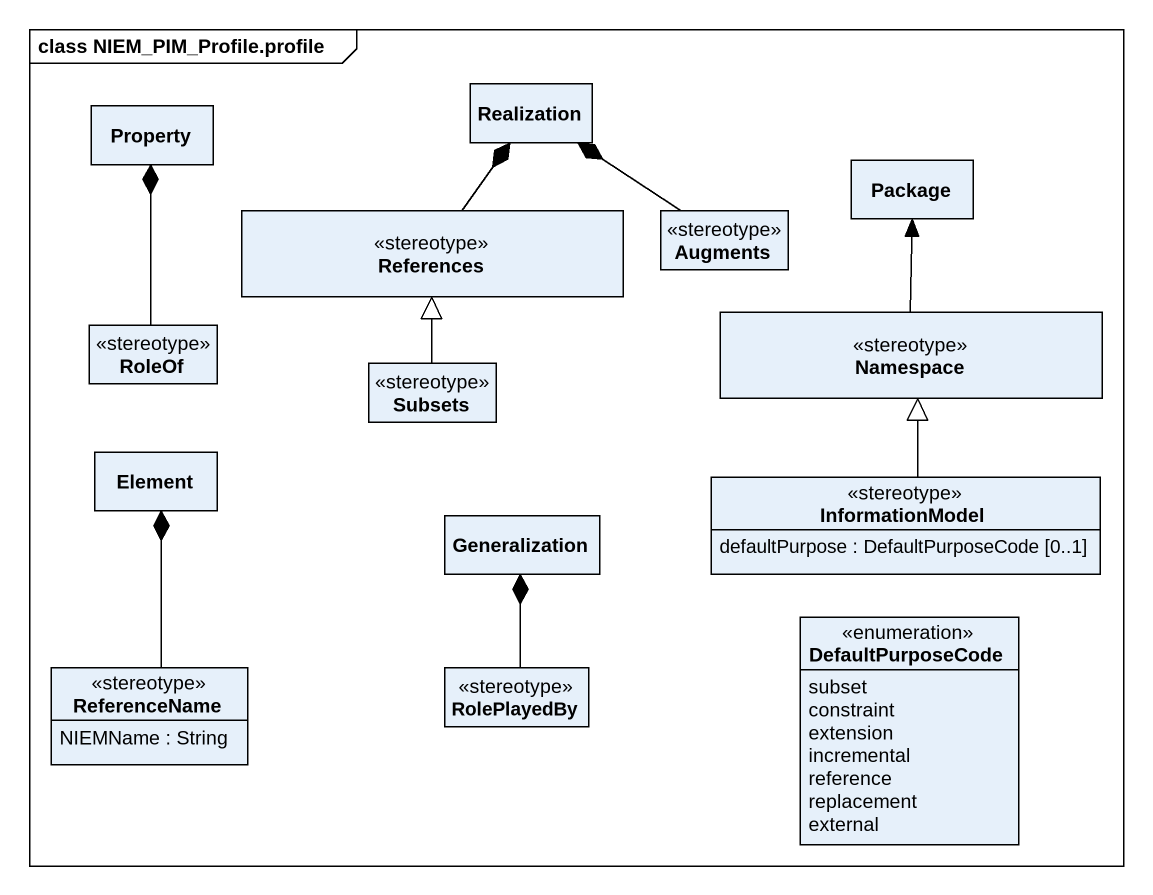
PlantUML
@startuml
mainframe class NIEM_PIM_Profile.profile
hide circle
hide empty members
class Property
class Realization
class "Package" as Package_
class References <<stereotype>>
class Augments <<stereotype>>
class RoleOf <<stereotype>>
class "Namespace" as Namespace_ <<stereotype>>
class Subsets <<stereotype>>
class Element
class Generalization
class InformationModel <<stereotype>> {
  defaultPurpose : DefaultPurposeCode [0..1]
}
class ReferenceName <<stereotype>> {
  NIEMName : String
}
class RolePlayedBy <<stereotype>>
enum DefaultPurposeCode {
  subset
  constraint
  extension
  incremental
  reference
  replacement
  external
}
References -up-* Realization
Augments -up-* Realization
RoleOf -up-* Property
Namespace_ -up-> Package_
Subsets -up-|> References
InformationModel -up-|> Namespace_
ReferenceName -up-* Element
RolePlayedBy -up-* Generalization
@enduml
